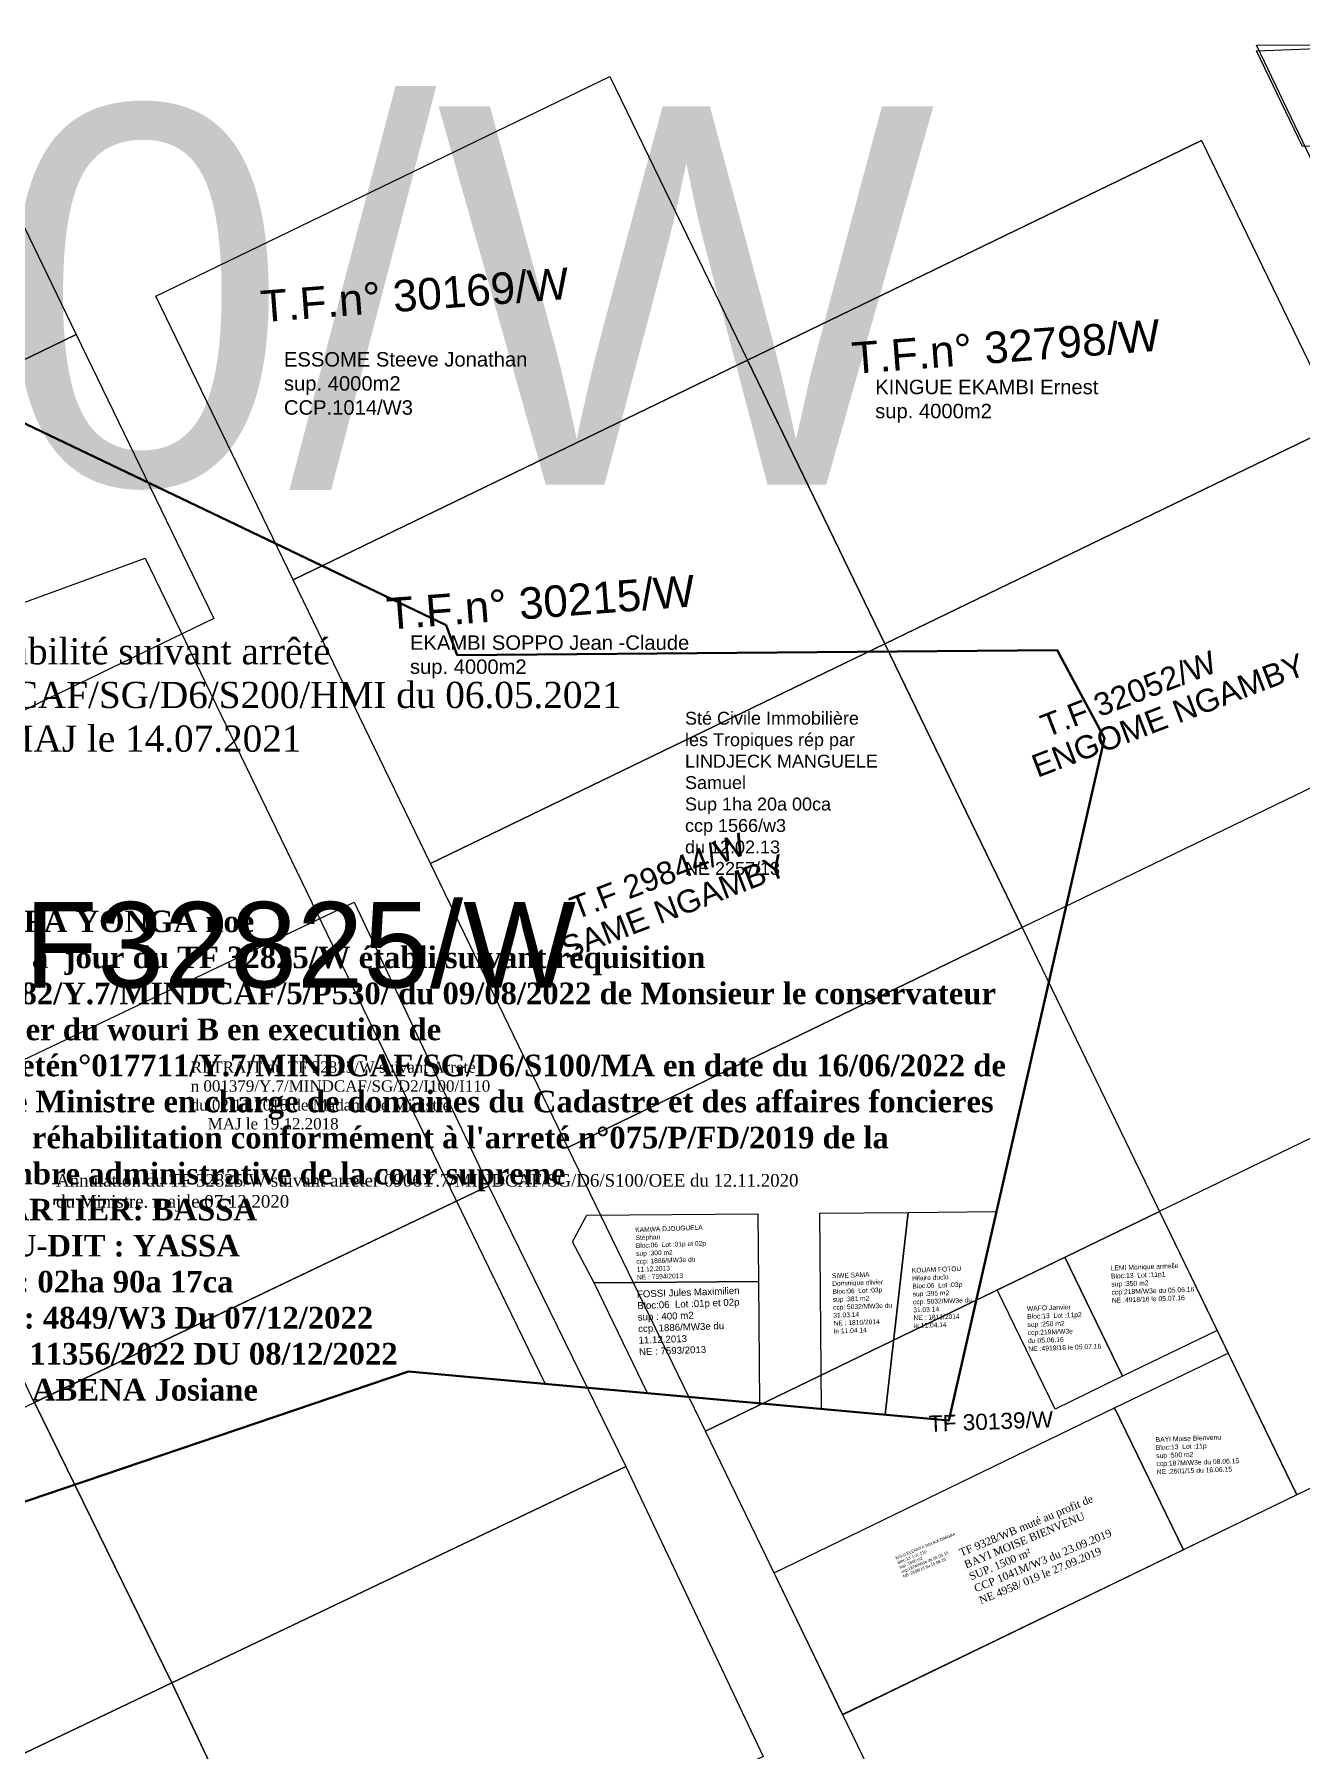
# Model space of a CAD drawing. Header units: millimetres. Extents: x 590121 to 927379, y 438565 to 1441738.
# Drawn here: x 925845.9 to 926046.7, y 1440894.6 to 1441166.7 of the extents above; entities that cross this region are included whole.
import ezdxf

# ---------------------------------------------------------------- set-up
doc = ezdxf.new("R2010")
doc.units = ezdxf.units.MM
doc.header["$LTSCALE"] = 10
doc.layers.add('end maj 26 02 2021', color=30, linetype='Continuous')
doc.layers.add('MAJ JAN 2022', color=12, linetype='Continuous')
doc.styles.get("Standard").update_dxf_attribs({"font": 'arial.ttf'})
doc.styles.add('Times 1.0', font='times.ttf', dxfattribs={"width": 0.99, "height": 1})

msp = doc.modelspace()

# ---------------------------------------------------------------- linework, layer by layer
at = {"color": 150, "linetype": 'ByBlock', "lineweight": -3, "ltscale": 0.0014, "flags": 128}
msp.add_lwpolyline([(926030.97, 1441149.89), (925958.96, 1441115.04)], dxfattribs=at)
at = {"color": 7, "lineweight": 40, "flags": 128}
msp.add_lwpolyline([(925764.34, 1441117.09), (925803.19, 1441117.92), (925834.64, 1441109.64), (925911.2, 1441073.03), (925912.97, 1441068.25), (926008.1, 1441069.04), (926015.57, 1441055.1), (925990.92, 1440946.87), (925905.22, 1440954.64), (925832.74, 1440930.06)], close=True, dxfattribs=at)
at = {"color": 150, "linetype": 'ByBlock', "lineweight": -3, "ltscale": 0.0014, "flags": 128}
msp.add_lwpolyline([(925852.57, 1441119.1), (925874.35, 1441074.09), (925802.34, 1441039.24), (925780.56, 1441084.24)], close=True, dxfattribs=at)
at = {"layer": 'end maj 26 02 2021', "color": 3, "linetype": 'ByBlock', "ltscale": 0.0014}
msp.add_line((925974.06, 1440900.21), (925998.05, 1440850.65), dxfattribs=at)
at = {"layer": 'end maj 26 02 2021', "color": 3, "linetype": 'ByBlock', "lineweight": -3, "ltscale": 0.0014, "flags": 128}
for points in [[(926107.06, 1441166.73), (926109.03, 1441116.7), (926110.99, 1441066.8), (926087.19, 1441065.8), (926039.66, 1441165), (926067.09, 1441165.16)], [(925937.18, 1441160.05), (925958.96, 1441115.04), (925886.95, 1441080.19), (925865.17, 1441125.19)], [(926030.97, 1441149.89), (926052.75, 1441104.89), (925980.75, 1441070.03), (925958.96, 1441115.04)], [(925958.96, 1441115.04), (925980.74, 1441070.04), (925908.74, 1441035.18), (925886.95, 1441080.19)], [(926052.75, 1441104.88), (926074.54, 1441059.88), (926002.53, 1441025.03), (925980.74, 1441070.04)], [(925980.74, 1441070.04), (926002.53, 1441025.03), (925930.52, 1440990.18), (925908.74, 1441035.18)], [(926002.52, 1441025.04), (926024.31, 1440980.03), (925952.3, 1440945.18), (925930.52, 1440990.18)], [(926096.32, 1441014.89), (926118.11, 1440969.89), (926046.1, 1440935.04), (926024.31, 1440980.05)], [(926017.19, 1440948.84), (926028.09, 1440926.34), (925974.06, 1440900.21), (925963.19, 1440922.68)], [(926017.19, 1440948.84), (926028.09, 1440926.34), (925974.06, 1440900.21), (925963.19, 1440922.68)]]:
    msp.add_lwpolyline(points, close=True, dxfattribs=at)
at = {"layer": 'end maj 26 02 2021', "color": 150, "linetype": 'ByBlock', "lineweight": -3, "ltscale": 0.0014, "flags": 128}
for points in [[(926078.12, 1441165.59), (926078.7, 1441150.12), (926046.99, 1441148.94), (926039.7, 1441164.09)], [(926024.31, 1440980.03), (926033.46, 1440961.13), (926018.46, 1440953.87), (926009.31, 1440972.77)], [(926024.31, 1440980.03), (926033.46, 1440961.13), (926018.46, 1440953.87), (926009.31, 1440972.77)], [(926009.31, 1440972.77), (926018.46, 1440953.87), (926007.75, 1440948.68), (925998.59, 1440967.58)], [(926009.31, 1440972.77), (926018.46, 1440953.87), (926007.75, 1440948.68), (925998.59, 1440967.58)]]:
    msp.add_lwpolyline(points, close=True, dxfattribs=at)
at = {"layer": 'end maj 26 02 2021', "color": 3, "linetype": 'ByBlock', "ltscale": 0.0014, "flags": 128}
for points in [[(925803.19, 1441117.92), (925834.64, 1441109.64), (925911.2, 1441073.03), (925912.97, 1441068.25), (926008.1, 1441069.04), (926015.57, 1441055.1), (925990.92, 1440946.87), (925905.22, 1440954.64), (925832.74, 1440930.06), (925764.34, 1441117.09)], [(925852.57, 1441119.1), (925874.35, 1441074.09), (925802.34, 1441039.24), (925780.56, 1441084.24)], [(925896.62, 1441029.09), (925917.9, 1440984.08), (925845.9, 1440949.73), (925824.63, 1440994.74)], [(925917.9, 1440984.08), (925939.71, 1440939.58), (925867.71, 1440905.23), (925845.92, 1440949.73)], [(926024.31, 1440980.03), (926046.09, 1440935.06), (925974.08, 1440900.19), (925952.3, 1440945.17)], [(926024.31, 1440980.03), (926046.09, 1440935.06), (925974.08, 1440900.19), (925952.3, 1440945.17)], [(925845.92, 1440949.73), (925867.7, 1440905.23), (925795.7, 1440870.88), (925773.91, 1440915.38)], [(925939.71, 1440939.58), (925961.47, 1440893.56), (925889.47, 1440859.21), (925867.7, 1440905.23)], [(925867.71, 1440905.23), (925889.47, 1440859.21), (925817.47, 1440824.86), (925795.7, 1440870.88)]]:
    msp.add_lwpolyline(points, close=True, dxfattribs=at)
at = {"layer": 'end maj 26 02 2021', "linetype": 'ByBlock', "ltscale": 0.0014, "flags": 128}
for points in [[(925863.48, 1441083.65), (925888.29, 1441032.4), (925910.07, 1440987.39), (925926.88, 1440952.68), (925905.22, 1440954.64), (925832.74, 1440930.06), (925815.28, 1440977.8), (925798.88, 1441022.64), (925786.82, 1441055.61), (925826.78, 1441070.22)], [(926035.19, 1440957.56), (926046.09, 1440935.06), (926028.09, 1440926.34), (926017.19, 1440948.84)], [(926035.19, 1440957.56), (926046.09, 1440935.06), (926028.09, 1440926.34), (926017.19, 1440948.84)], [(926017.19, 1440948.84), (926028.09, 1440926.34), (925974.08, 1440900.17), (925963.19, 1440922.67)], [(926017.19, 1440948.84), (926028.09, 1440926.34), (925974.08, 1440900.17), (925963.19, 1440922.67)]]:
    msp.add_lwpolyline(points, close=True, dxfattribs=at)
at = {"layer": 'end maj 26 02 2021', "linetype": 'ByBlock', "lineweight": -3, "ltscale": 0.0014, "flags": 128}
for points in [[(925960.65, 1440979.64), (925960.74, 1440968.9), (925934.68, 1440968.69), (925931.25, 1440975.18), (925933.5, 1440979.42)], [(925984.47, 1440979.85), (925980.82, 1440947.79), (925970.73, 1440948.7), (925970.47, 1440979.72)], [(925984.47, 1440979.85), (925998.47, 1440980), (925990.92, 1440946.87), (925980.82, 1440947.79)], [(925960.74, 1440968.9), (925960.9, 1440949.59), (925943.14, 1440951.2), (925934.68, 1440968.69)]]:
    msp.add_lwpolyline(points, close=True, dxfattribs=at)
at = {"layer": 'MAJ JAN 2022', "color": 3, "ltscale": 0.0014, "flags": 128}
msp.add_lwpolyline([(925826.28, 1441161.92), (925832.96, 1441159.6), (925852.57, 1441119.1), (925834.34, 1441110.28), (925812.55, 1441155.28)], close=True, dxfattribs=at)

# ---------------------------------------------------------------- texts
at = {"color": 7, "insert": (925833.6, 1441027.75), "char_height": 3, "width": 166.2593, "attachment_point": 1}
msp.add_mtext("{\\fTimes New Roman|b1|i0|c0|p18;\\H1.143x;\\C0;TENFA YONGA noé\\PMise à  jour du TF 32825/W établi suivant réquisition n°0282/Y.7/MINDCAF/5/P530/ du 09/08/2022 de Monsieur le conservateur foncier du wouri B en execution de l'arretén°017711/Y.7/MINDCAF/SG/D6/S100/MA en date du 16/06/2022 de M. le Ministre en charge de domaines du Cadastre et des affaires foncieres pour réhabilitation conformément à l'arreté n°075/P/FD/2019 de la chambre administrative de la cour supreme \\PQUARTIER: BASSA\\PLIEU-DIT : YASSA\\PSUP: 02ha 90a 17ca\\PCCP: 4849/W3 Du 07/12/2022\\PNE:  11356/2022 DU 08/12/2022\\PGéo: ABENA Josiane\\P\\Fromanc|c0;\\H0.875x;\\C1; }", dxfattribs=at)
at = {"layer": 'end maj 26 02 2021', "color": 1, "linetype": 'ByBlock'}
for s, height, p in [('T F 23450/W', 60, (925504.34, 1441095.32)), ('T F 23450/W', 60, (925504.34, 1441095.32)), ('T F 23450/W', 60, (925504.34, 1441095.32)), ('T F 23450/W', 60, (925504.34, 1441095.32)), ('   T.F32825/W', 13.5695, (925811.7, 1441015.53))]:
    msp.add_text(s, height=height, dxfattribs=at).set_placement(p)
for s, height, rotation, p in [('T.F.n° 30169/W', 5, 4.3455, (925881.98, 1441121.06)), ('T.F.n° 32798/W', 5, 4.3455, (925975.72, 1441112.86)), ('T.F.n° 30215/W', 5, 4.3455, (925901.96, 1441072.3)), ('   T.F 32052/W', 3.6273, 21.0665, (926002.43, 1441053.64)), ('   T.F 29844/W', 3.6273, 21.0665, (925927.8, 1441024.74))]:
    msp.add_text(s, height=height, rotation=rotation, dxfattribs=at).set_placement(p)
at = {"layer": 'end maj 26 02 2021', "color": 0, "linetype": 'ByBlock'}
for s, p in [('ENGOME NGAMBY', (926004.95, 1441048.78)), ('SAME NGAMBY', (925930.32, 1441019.87))]:
    msp.add_text(s, height=3.6273, rotation=21.0665, dxfattribs=at).set_placement(p)
at = {"layer": 'end maj 26 02 2021', "color": 0, "linetype": 'ByBlock', "char_height": 2.2907, "width": 52.5269, "attachment_point": 1}
for s, insert in [('{\\C1; \\P\\C7;ESSOME Steeve Jonathan \\P}sup. 4000m2\\PCCP.1014/W3', (925885.49, 1441120.14)), ('{\\C7;KINGUE EKAMBI Ernest\\Psup. 4000m2}', (925979.23, 1441111.94)), ('{\\C7;EKAMBI SOPPO Jean -Claude\\Psup. 4000m2}', (925905.47, 1441071.39))]:
    msp.add_mtext(s, dxfattribs=dict(at, insert=insert))
at = {"layer": 'end maj 26 02 2021', "color": 3, "linetype": 'ByBlock', "lineweight": -3, "ltscale": 0.0014, "insert": (925800.73, 1441070.95), "char_height": 4.1566, "width": 188.8715, "attachment_point": 1, "style": 'Times 1.0'}
msp.add_mtext('TF 32825/W réhabilité suivant arrêté 0491/Y.7/MINDCAF/SG/D6/S200/HMI du 06.05.2021\\Pdu MINDCAF. MAJ le 14.07.2021', dxfattribs=at)
at = {"layer": 'end maj 26 02 2021', "linetype": 'ByBlock', "insert": (925949.08, 1441059.27), "char_height": 2.0415, "width": 66.2675, "attachment_point": 1}
msp.add_mtext('Sté Civile Immobilière\\Ples Tropiques rép par \\PLINDJECK MANGUELE \\PSamuel\\PSup 1ha 20a 00ca \\Pccp 1566/w3\\Pdu 12.02.13\\PNE 2257/13', dxfattribs=at)
at = {"layer": 'end maj 26 02 2021', "color": 150, "linetype": 'ByBlock', "lineweight": -3, "ltscale": 0.0014, "attachment_point": 1, "style": 'Times 1.0'}
for s, insert, char_height, width in [('{\\fTimes New Roman|b0|i0|c186|p18;\\C1;RETRAIT du TF 32825/W suivant Arreté \\fTimes New Roman|b0|i0|c0|p18;\\P\\fTimes New Roman|b0|i0|c186|p18;n 001379/Y.7/MINDCAF/SG/D2/I100/I110 \\Pdu 02.11.2018 de Madame le Ministre \\P    MAJ le 19.12.2018}', (925870.71, 1441003.81), 1.79764, 376.4985), ('{\\C1;Annulation du TF 32825/W suivant arreter 0906Y.7/MINDCAF/SG/D6/S100/OEE du 12.11.2020\\Pdu Ministre. maj le 07.12.2020}', (925849.36, 1440985.95), 2, 149.2511)]:
    msp.add_mtext(s, dxfattribs=dict(at, insert=insert, char_height=char_height, width=width))
at = {"layer": 'end maj 26 02 2021', "linetype": 'ByBlock', "attachment_point": 1}
for s, insert, char_height, width, rotation in [('{\\fArial|b0|i0|c0|p34;KAMWA DJOUGUELA \\PStéphan\\PBloc:06  Lot :01p et 02p\\Psup :300 m2\\Pccp: 1886/MW3e du \\P11.12.2013\\PNE : 7594/2013  }', (925941.18, 1440977.48), 0.7535, 2341.8307, 2.0789), ('{\\fArial|b0|i0|c0|p34;KOUAM FOTOU \\PHilaire duclo\\PBloc:06  Lot :03p \\Psup :395 m2\\Pccp: 5032/MW3e du \\P31.03.14\\PNE : 1811/2014\\Ple 11.04.14  }', (925985.02, 1440971.05), 0.7535, 2341.8307, 2.0789), ('{\\fArial|b0|i0|c0|p34;LEMI Monique armelle\\PBloc:13  Lot :11p1 \\Psup :350 m2\\Pccp:218M/W3e du 05.06.16\\PNE :4918/16 le 05.07.16\\P }', (926016.55, 1440971.42), 0.7687, 2395.99, 2.0789), ('{\\fArial|b0|i0|c0|p34;LEMI Monique armelle\\PBloc:13  Lot :11p1 \\Psup :350 m2\\Pccp:218M/W3e du 05.06.16\\PNE :4918/16 le 05.07.16\\P }', (926016.55, 1440971.42), 0.7687, 2395.99, 2.0789), ('{\\fArial|b0|i0|c0|p34;SIWE SAMA\\PDominique olivier\\PBloc:06  Lot :03p \\Psup :381 m2\\Pccp: 5032/MW3e du \\P31.03.14\\PNE : 1810/2014\\Ple 11.04.14  }', (925972.35, 1440970.19), 0.7535, 2341.8307, 2.0789), ('{\\fArial|b0|i0|c0|p34;FOSSI Jules Maximilien\\PBloc:06  Lot :01p et 02p\\Psup : 400 m2\\Pccp: 1886/MW3e du \\P11.12.2013\\PNE : 7593/2013  }', (925941.43, 1440967.45), 1.0982, 3413.25, 2.0789), ('{\\fArial|b0|i0|c0|p34;WAFO Janvier\\PBloc:13  Lot :11p2\\Psup :250 m2\\Pccp:219M/W3e \\Pdu 05.06.16\\PNE :4919/16 le 05.07.16\\P }', (926003.26, 1440965.01), 0.7687, 2395.99, 2.0789), ('{\\fArial|b0|i0|c0|p34;WAFO Janvier\\PBloc:13  Lot :11p2\\Psup :250 m2\\Pccp:219M/W3e \\Pdu 05.06.16\\PNE :4919/16 le 05.07.16\\P }', (926003.26, 1440965.01), 0.7687, 2395.99, 2.0789), ('{\\fArial|b0|i0|c0|p34;BAYI Moise Bienvenu\\PBloc:13  Lot :11p \\Psup :500 m2\\Pccp:187M/W3e du 08.06.15\\PNE :2601/15 du 16.06.15\\P }', (926023.67, 1440944.22), 0.7687, 2395.99, 2.0789), ('{\\fArial|b0|i0|c0|p34;BAYI Moise Bienvenu\\PBloc:13  Lot :11p \\Psup :500 m2\\Pccp:187M/W3e du 08.06.15\\PNE :2601/15 du 16.06.15\\P }', (926023.67, 1440944.22), 0.7687, 2395.99, 2.0789), ('{\\fArial|b0|i0|c0|p34;KALU ELEANYA NDUKA DIMGBA\\PBloc:13  Lot :11p \\Psup :1500 m2\\Pccp:187M/W3e du 08.06.15\\PNE :2600/15 du 16.06.15\\P }', (925982.39, 1440925.23), 0.4698, 1464.2318, 22.4256), ('{\\fArial|b0|i0|c0|p34;KALU ELEANYA NDUKA DIMGBA\\PBloc:13  Lot :11p \\Psup :1500 m2\\Pccp:187M/W3e du 08.06.15\\PNE :2600/15 du 16.06.15\\P }', (925982.39, 1440925.23), 0.4698, 1464.2318, 22.4256)]:
    msp.add_mtext(s, dxfattribs=dict(at, insert=insert, char_height=char_height, width=width, rotation=rotation))
at = {"layer": 'end maj 26 02 2021', "color": 1, "linetype": 'ByBlock', "insert": (925987.69, 1440947.63), "char_height": 2.5639, "width": 7969.0217, "attachment_point": 1, "rotation": 2.0789}
msp.add_mtext('{\\fArial|b0|i0|c0|p34;TF 30139/W}', dxfattribs=at)
msp.add_mtext('{\\fArial|b0|i0|c0|p34;TF 30139/W}', dxfattribs=at)
at = {"layer": 'end maj 26 02 2021', "color": 150, "linetype": 'ByBlock', "lineweight": -3, "ltscale": 0.0014, "insert": (925992.4, 1440926.4), "char_height": 1.2277, "width": 76.4422, "attachment_point": 1, "rotation": 22.5098, "style": 'Times 1.0'}
msp.add_mtext('{\\C1;TF 9328/WB muté au profit de\\P\\C256;BAYI MOISE BIENVENU\\PSUP. 1500 m²\\PCCP 1041M/W3 du 23.09.2019\\PNE 4958/ 019 le 27.09.2019}', dxfattribs=at)
msp.add_mtext('{\\C1;TF 9328/WB muté au profit de\\P\\C256;BAYI MOISE BIENVENU\\PSUP. 1500 m²\\PCCP 1041M/W3 du 23.09.2019\\PNE 4958/ 019 le 27.09.2019}', dxfattribs=at)

doc.saveas('drawing.dxf')
